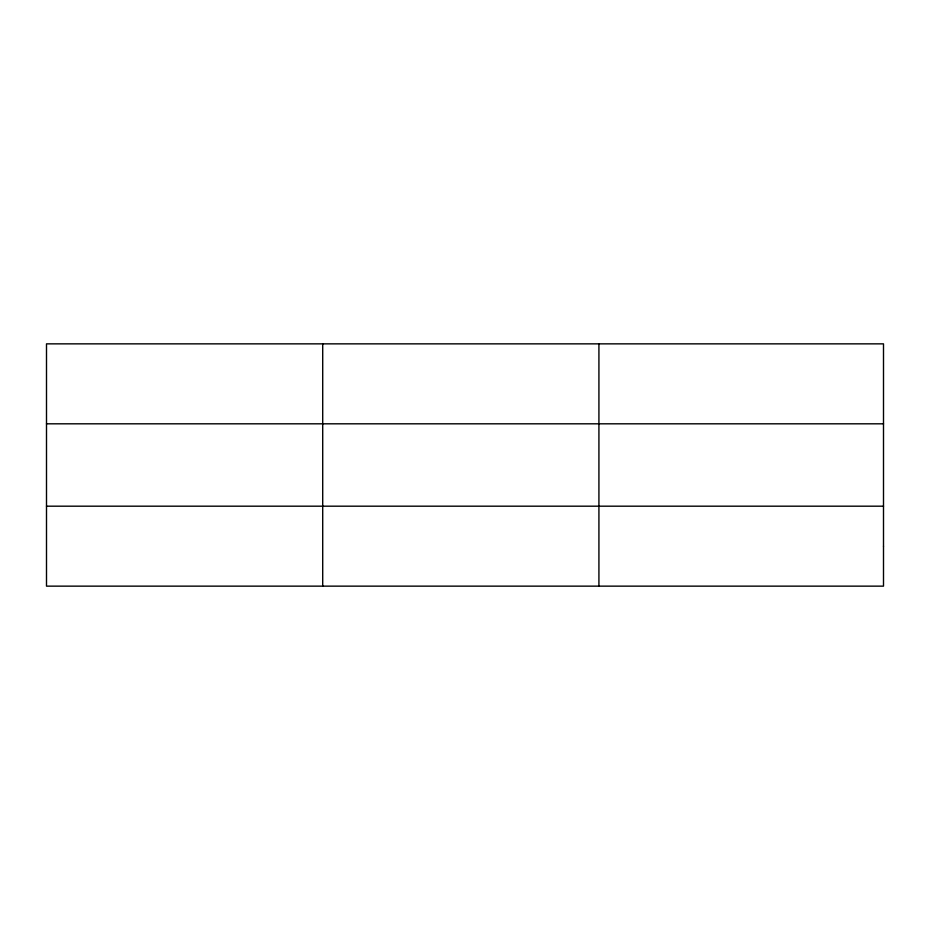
<?xml version="1.0" encoding="UTF-8"?>
<svg xmlns="http://www.w3.org/2000/svg" width="930" height="930" viewBox="0 0 930 930"><rect width="100%" height="100%" fill="white"/><g stroke="black" fill="none" stroke-linecap="round" stroke-linejoin="round"><path stroke-width="1.4" d="M322.71 343.856L322.71 586.144M598.92 343.856L598.92 586.144M46.5 423.813L883.5 423.813M46.5 506.187L883.5 506.187M883.5 546.166L883.5 586.144L46.5 586.144L46.5 343.856L883.5 343.856L883.5 546.166"/></g></svg>
